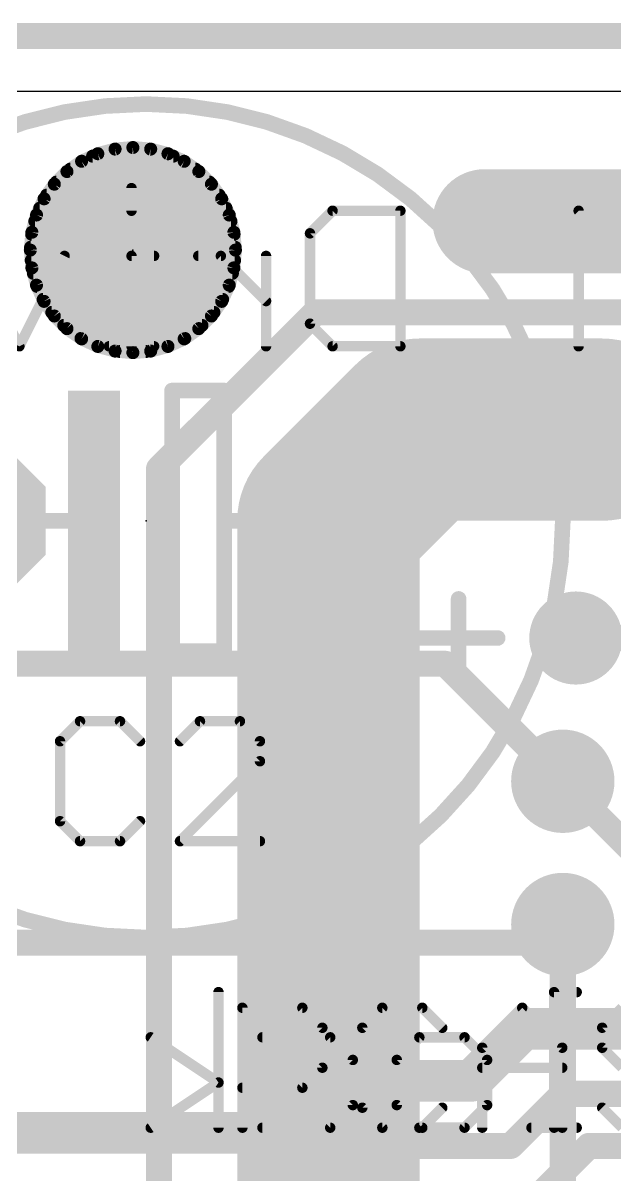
# Model space of a CAD drawing. Extents: x -31.2 to 31.8, y -0.1 to 26.1.
# Drawn here: x -20 to -14.22, y 14.83 to 26.06 of the extents above; entities that cross this region are included whole.
import ezdxf

# ---------------------------------------------------------------- set-up
doc = ezdxf.new("R2010")
doc.units = 0
for name, color, linetype in [('1', 12, 'CONTINUOUS'), ('16', 132, 'CONTINUOUS'), ('17', 110, 'CONTINUOUS'), ('18', 110, 'CONTINUOUS'), ('20', 53, 'CONTINUOUS'), ('21', 40, 'CONTINUOUS'), ('22', 40, 'CONTINUOUS'), ('23', 53, 'CONTINUOUS'), ('41', 12, 'CONTINUOUS'), ('51', 253, 'CONTINUOUS')]:
    doc.layers.add(name, color=color, linetype=linetype)

# ---------------------------------------------------------------- blocks, each defined once
blk = doc.blocks.new('RECT')
blk.add_solid([(-0.5, -0.5), (0.5, -0.5), (-0.5, 0.5), (0.5, 0.5)])
blk = doc.blocks.new('ROUNDP')
at = {"const_width": 0.5}
blk.add_lwpolyline([(0, -0.25, 1), (0, 0.25, 1), (0, -0.25)], format="xyb", dxfattribs=at)
blk = doc.blocks.new('OCTAGONP')
at = {"const_width": 0.5}
blk.add_lwpolyline([(-0.25, -0.1036), (-0.25, 0.1036), (-0.1036, 0.25), (0.1036, 0.25), (0.25, 0.1036), (0.25, -0.1036), (0.1036, -0.25), (-0.1036, -0.25), (-0.25, -0.1036), (-0.25, 0.1036)], dxfattribs=at)
blk = doc.blocks.new('PIE')
at = {"const_width": 0.5}
blk.add_lwpolyline([(0, -0.25, 1), (0, 0.25, 1), (0, -0.25)], format="xyb", dxfattribs=at)
blk = doc.blocks.new('ROUNDV')
at = {"const_width": 0.5}
blk.add_lwpolyline([(0, -0.25, 1), (0, 0.25, 1), (0, -0.25)], format="xyb", dxfattribs=at)

msp = doc.modelspace()

# ---------------------------------------------------------------- linework, layer by layer
at = {"layer": '1'}
for points, const_width in [([(-15.494, 24.13), (-15.493, 24.129)], 1.016), ([(-15.493, 24.129), (-13.687, 24.129)], 1.016), ([(-15.494, 24.13), (-15.465, 23.847)], 0.254), ([(-17.018, 21.209), (-16.129, 22.098)], 1.778), ([(-16.129, 22.098), (-14.351, 22.098)], 1.778), ([(-14.351, 22.098), (-13.818, 22.098)], 0.254), ([(-13.142, 20.066), (-14.605, 20.066)], 0.254), ([(-15.8775, 19.8145), (-24.003, 19.8145)], 0.254), ([(-14.732, 18.669), (-15.8775, 19.8145)], 0.254), ([(-14.732, 17.272), (-14.909, 17.095)], 0.254), ([(-14.909, 17.095), (-22.733, 17.095)], 0.254), ([(-15.621, 15.748), (-15.113, 16.256)], 0.4064), ([(-15.113, 16.256), (-13.843, 16.256)], 0.4064), ([(-17.399, 15.24), (-16.891, 15.748)], 0.4064), ([(-16.891, 15.748), (-15.621, 15.748)], 0.4064), ([(-15.24, 15.113), (-14.732, 15.621)], 0.254), ([(-14.732, 15.621), (-13.462, 15.621)], 0.254), ([(-17.399, 15.24), (-22.81, 15.24)], 0.4064), ([(-17.018, 14.605), (-16.51, 15.113)], 0.254), ([(-16.51, 15.113), (-15.24, 15.113)], 0.254), ([(-14.986, 14.605), (-14.478, 15.113)], 0.254), ([(-14.478, 15.113), (-13.208, 15.113)], 0.254)]:
    msp.add_lwpolyline(points, dxfattribs=dict(at, const_width=const_width))
for points, const_width in [([(-15.3144, 24.3096, 1), (-15.6736, 23.9504)], 0.508), ([(-15.493, 24.383, 1), (-15.493, 23.875)], 0.508), ([(-15.6726, 23.9494, 1), (-15.3134, 24.3086)], 0.508), ([(-15.4308, 24.1365, 1), (-15.5572, 24.1235)], 0.127), ([(-15.5282, 23.8405, 1), (-15.4018, 23.8535)], 0.127), ([(-16.129, 22.5425, 1), (-16.129, 21.6535)], 0.889), ([(-15.8147, 21.7837, 1), (-16.4433, 22.4123)], 0.889), ([(-14.351, 21.6535, 1), (-14.351, 22.5425)], 0.889), ([(-14.351, 22.1615, 1), (-14.351, 22.0345)], 0.127), ([(-17.3323, 21.5233, 1), (-16.7037, 20.8947)], 0.889), ([(-14.605, 20.1295, 1), (-14.605, 20.0025)], 0.127), ([(-15.8326, 19.8594, 1), (-15.9224, 19.7696)], 0.127), ([(-15.8775, 19.751, 1), (-15.8775, 19.878)], 0.127), ([(-14.7769, 18.6241, 1), (-14.6871, 18.7139)], 0.127), ([(-14.6871, 17.2271, 1), (-14.7769, 17.3169)], 0.127), ([(-14.9539, 17.1399, 1), (-14.8641, 17.0501)], 0.127), ([(-14.909, 17.0315, 1), (-14.909, 17.1585)], 0.127), ([(-15.113, 16.3576, 1), (-15.113, 16.1544)], 0.2032), ([(-15.0412, 16.1842, 1), (-15.1848, 16.3278)], 0.2032), ([(-16.891, 15.8496, 1), (-16.891, 15.6464)], 0.2032), ([(-16.8192, 15.6762, 1), (-16.9628, 15.8198)], 0.2032), ([(-15.621, 15.6464, 1), (-15.621, 15.8496)], 0.2032), ([(-15.6928, 15.8198, 1), (-15.5492, 15.6762)], 0.2032), ([(-14.732, 15.6845, 1), (-14.732, 15.5575)], 0.127), ([(-14.6871, 15.5761, 1), (-14.7769, 15.6659)], 0.127), ([(-17.4708, 15.3118, 1), (-17.3272, 15.1682)], 0.2032), ([(-17.399, 15.1384, 1), (-17.399, 15.3416)], 0.2032), ([(-16.51, 15.1765, 1), (-16.51, 15.0495)], 0.127), ([(-16.4651, 15.0681, 1), (-16.5549, 15.1579)], 0.127), ([(-15.2849, 15.1579, 1), (-15.1951, 15.0681)], 0.127), ([(-15.24, 15.0495, 1), (-15.24, 15.1765)], 0.127), ([(-14.478, 15.1765, 1), (-14.478, 15.0495)], 0.127), ([(-14.4331, 15.0681, 1), (-14.5229, 15.1579)], 0.127)]:
    msp.add_lwpolyline(points, format="xyb", dxfattribs=dict(at, const_width=const_width))
at = {"layer": '16'}
for points, const_width in [([(-31.115, 25.936), (31.663, 25.936)], 0.254), ([(-17.145, 23.241), (-18.669, 21.717)], 0.254), ([(-12.954, 23.241), (-17.145, 23.241)], 0.254), ([(-17.018, 11.43), (-17.018, 21.209)], 1.778), ([(-18.669, 21.717), (-18.669, 13.97)], 0.254), ([(-13.843, 17.78), (-14.732, 18.669)], 0.254), ([(-14.732, 13.716), (-14.732, 17.272)], 0.254)]:
    msp.add_lwpolyline(points, dxfattribs=dict(at, const_width=const_width))
for points, const_width in [([(-17.145, 23.3045, 1), (-17.145, 23.1775)], 0.127), ([(-17.1001, 23.1961, 1), (-17.1899, 23.2859)], 0.127), ([(-16.5735, 21.209, 1), (-17.4625, 21.209)], 0.889), ([(-18.6055, 21.717, 1), (-18.7325, 21.717)], 0.127), ([(-18.7139, 21.7619, 1), (-18.6241, 21.6721)], 0.127), ([(-14.6871, 18.7139, 1), (-14.7769, 18.6241)], 0.127), ([(-14.6685, 17.272, 1), (-14.7955, 17.272)], 0.127)]:
    msp.add_lwpolyline(points, format="xyb", dxfattribs=dict(at, const_width=const_width))
at = {"layer": '20'}
msp.add_line((-27.94, 25.4), (27.94, 25.4), dxfattribs=at)
at = {"layer": '21'}
for points, const_width in [([(-18.796, 17.145, 1), (-18.796, 25.273, 1), (-18.796, 17.145)], 0.1524), ([(-15.7099, 20.447, 1), (-15.7861, 20.447)], 0.0762), ([(-16.129, 20.1041, 1), (-16.129, 20.0279)], 0.0762), ([(-15.367, 20.0279, 1), (-15.367, 20.1041)], 0.0762), ([(-15.7861, 19.685, 1), (-15.7099, 19.685)], 0.0762), ([(-19.4393, 19.2796, 1), (-19.4393, 19.2288)], 0.0508), ([(-19.4213, 19.2362, 1), (-19.4573, 19.2722)], 0.0508), ([(-19.0315, 19.2722, 1), (-19.0675, 19.2362)], 0.0508), ([(-19.0495, 19.2288, 1), (-19.0495, 19.2796)], 0.0508), ([(-18.2699, 19.2796, 1), (-18.2699, 19.2288)], 0.0508), ([(-18.2519, 19.2362, 1), (-18.2879, 19.2722)], 0.0508), ([(-17.8621, 19.2722, 1), (-17.8981, 19.2362)], 0.0508), ([(-17.8801, 19.2288, 1), (-17.8801, 19.2796)], 0.0508), ([(-19.6522, 19.0773, 1), (-19.6162, 19.0413)], 0.0508), ([(-19.6088, 19.0593, 1), (-19.6596, 19.0593)], 0.0508), ([(-18.8726, 19.0413, 1), (-18.8366, 19.0773)], 0.0508), ([(-18.4828, 19.0773, 1), (-18.4468, 19.0413)], 0.0508), ([(-17.6598, 19.0593, 1), (-17.7106, 19.0593)], 0.0508), ([(-17.7032, 19.0413, 1), (-17.6672, 19.0773)], 0.0508), ([(-17.7106, 18.8644, 1), (-17.6598, 18.8644)], 0.0508), ([(-17.6672, 18.8464, 1), (-17.7032, 18.8824)], 0.0508), ([(-19.6162, 18.2977, 1), (-19.6522, 18.2617)], 0.0508), ([(-18.8366, 18.2617, 1), (-18.8726, 18.2977)], 0.0508), ([(-19.6596, 18.2797, 1), (-19.6088, 18.2797)], 0.0508), ([(-19.4393, 18.1102, 1), (-19.4393, 18.0594)], 0.0508), ([(-19.4573, 18.0668, 1), (-19.4213, 18.1028)], 0.0508), ([(-19.0675, 18.1028, 1), (-19.0315, 18.0668)], 0.0508), ([(-19.0495, 18.0594, 1), (-19.0495, 18.1102)], 0.0508), ([(-18.4828, 18.1028, 1), (-18.4468, 18.0668)], 0.0508), ([(-18.4648, 18.1102, 1), (-18.4648, 18.0594)], 0.0508), ([(-17.6852, 18.0594, 1), (-17.6852, 18.1102)], 0.0508), ([(-17.8308, 16.4602, 1), (-17.8816, 16.4602)], 0.0508), ([(-17.8562, 16.4856, 1), (-17.8562, 16.4348)], 0.0508), ([(-17.2535, 16.4782, 1), (-17.2895, 16.4422)], 0.0508), ([(-17.2715, 16.4348, 1), (-17.2715, 16.4856)], 0.0508), ([(-16.4919, 16.4856, 1), (-16.4919, 16.4348)], 0.0508), ([(-16.4739, 16.4422, 1), (-16.5099, 16.4782)], 0.0508), ([(-16.0841, 16.4782, 1), (-16.1201, 16.4422)], 0.0508), ([(-16.1021, 16.4348, 1), (-16.1021, 16.4856)], 0.0508), ([(-15.1096, 16.4782, 1), (-15.1456, 16.4422)], 0.0508), ([(-15.1096, 16.4422, 1), (-15.1456, 16.4782)], 0.0508), ([(-17.0512, 16.2653, 1), (-17.102, 16.2653)], 0.0508), ([(-17.0946, 16.2473, 1), (-17.0586, 16.2833)], 0.0508), ([(-16.7048, 16.2833, 1), (-16.6688, 16.2473)], 0.0508), ([(-16.6614, 16.2653, 1), (-16.7122, 16.2653)], 0.0508), ([(-15.9252, 16.2473, 1), (-15.8892, 16.2833)], 0.0508), ([(-14.366, 16.2833, 1), (-14.33, 16.2473)], 0.0508), ([(-14.3226, 16.2653, 1), (-14.3734, 16.2653)], 0.0508), ([(-15.5354, 16.0884, 1), (-15.4994, 16.0524)], 0.0508), ([(-15.492, 16.0704, 1), (-15.5428, 16.0704)], 0.0508), ([(-14.7124, 16.0704, 1), (-14.7632, 16.0704)], 0.0508), ([(-14.7558, 16.0524, 1), (-14.7198, 16.0884)], 0.0508), ([(-14.33, 16.0884, 1), (-14.366, 16.0524)], 0.0508), ([(-14.3734, 16.0704, 1), (-14.3226, 16.0704)], 0.0508), ([(-17.102, 15.8755, 1), (-17.0512, 15.8755)], 0.0508), ([(-17.0586, 15.8575, 1), (-17.0946, 15.8935)], 0.0508), ([(-15.5174, 15.9009, 1), (-15.5174, 15.8501)], 0.0508), ([(-14.7378, 15.8501, 1), (-14.7378, 15.9009)], 0.0508), ([(-17.8562, 15.706, 1), (-17.8562, 15.6552)], 0.0508), ([(-17.2715, 15.6552, 1), (-17.2715, 15.706)], 0.0508), ([(-17.2895, 15.6986, 1), (-17.2535, 15.6626)], 0.0508), ([(-16.6688, 15.5037, 1), (-16.7048, 15.4677)], 0.0508), ([(-16.7122, 15.4857, 1), (-16.6614, 15.4857)], 0.0508), ([(-15.8892, 15.4677, 1), (-15.9252, 15.5037)], 0.0508), ([(-14.33, 15.5037, 1), (-14.366, 15.4677)], 0.0508), ([(-17.8816, 15.2908, 1), (-17.8308, 15.2908)], 0.0508), ([(-16.4919, 15.3162, 1), (-16.4919, 15.2654)], 0.0508), ([(-16.5099, 15.2728, 1), (-16.4739, 15.3088)], 0.0508), ([(-16.1201, 15.3088, 1), (-16.0841, 15.2728)], 0.0508), ([(-16.1021, 15.2654, 1), (-16.1021, 15.3162)], 0.0508), ([(-15.5428, 15.2908, 1), (-15.492, 15.2908)], 0.0508), ([(-14.7632, 15.2908, 1), (-14.7124, 15.2908)], 0.0508)]:
    msp.add_lwpolyline(points, format="xyb", dxfattribs=dict(at, const_width=const_width))
for points, const_width in [([(-15.748, 20.447), (-15.748, 19.685)], 0.1524), ([(-15.367, 20.066), (-16.129, 20.066)], 0.1524), ([(-19.4393, 19.2542), (-19.6342, 19.0593)], 0.1016), ([(-19.0495, 19.2542), (-19.4393, 19.2542)], 0.1016), ([(-18.8546, 19.0593), (-19.0495, 19.2542)], 0.1016), ([(-18.2699, 19.2542), (-18.4648, 19.0593)], 0.1016), ([(-17.8801, 19.2542), (-18.2699, 19.2542)], 0.1016), ([(-17.6852, 19.0593), (-17.8801, 19.2542)], 0.1016), ([(-19.6342, 19.0593), (-19.6342, 18.2797)], 0.1016), ([(-17.6852, 18.8644), (-17.6852, 19.0593)], 0.1016), ([(-18.4648, 18.0848), (-17.6852, 18.8644)], 0.1016), ([(-19.6342, 18.2797), (-19.4393, 18.0848)], 0.1016), ([(-19.0495, 18.0848), (-18.8546, 18.2797)], 0.1016), ([(-19.4393, 18.0848), (-19.0495, 18.0848)], 0.1016), ([(-17.6852, 18.0848), (-18.4648, 18.0848)], 0.1016), ([(-17.8562, 15.2908), (-17.8562, 16.4602)], 0.1016), ([(-17.8562, 16.4602), (-17.2715, 16.4602)], 0.1016), ([(-17.2715, 16.4602), (-17.0766, 16.2653)], 0.1016), ([(-16.4919, 16.4602), (-16.6868, 16.2653)], 0.1016), ([(-16.1021, 16.4602), (-16.4919, 16.4602)], 0.1016), ([(-15.9072, 16.2653), (-16.1021, 16.4602)], 0.1016), ([(-15.5174, 16.0704), (-15.1276, 16.4602)], 0.1016), ([(-15.1276, 16.4602), (-14.7378, 16.0704)], 0.1016), ([(-14.1531, 16.4602), (-14.348, 16.2653)], 0.1016), ([(-17.0766, 16.2653), (-17.0766, 15.8755)], 0.1016), ([(-16.6868, 16.2653), (-16.6868, 15.4857)], 0.1016), ([(-14.348, 16.2653), (-14.348, 16.0704)], 0.1016), ([(-15.5174, 15.2908), (-15.5174, 16.0704)], 0.1016), ([(-14.7378, 16.0704), (-14.7378, 15.2908)], 0.1016), ([(-14.348, 16.0704), (-14.1531, 15.8755)], 0.1016), ([(-17.0766, 15.8755), (-17.2715, 15.6806)], 0.1016), ([(-15.5174, 15.8755), (-14.7378, 15.8755)], 0.1016), ([(-17.2715, 15.6806), (-17.8562, 15.6806)], 0.1016), ([(-16.6868, 15.4857), (-16.4919, 15.2908)], 0.1016), ([(-16.1021, 15.2908), (-15.9072, 15.4857)], 0.1016), ([(-14.348, 15.4857), (-14.1531, 15.2908)], 0.1016), ([(-16.4919, 15.2908), (-16.1021, 15.2908)], 0.1016)]:
    msp.add_lwpolyline(points, dxfattribs=dict(at, const_width=const_width))
at = {"layer": '22', "const_width": 0.1016}
for points in [[(-18.9373, 24.4531), (-18.9373, 24.2327)], [(-17.1971, 24.0124), (-16.9768, 24.2327)], [(-16.9768, 24.2327), (-16.3158, 24.2327)], [(-16.3158, 24.2327), (-16.3158, 22.9108)], [(-14.137, 23.7921), (-14.5777, 24.2327)], [(-14.5777, 24.2327), (-14.5777, 22.9108)], [(-17.1971, 23.1311), (-17.1971, 24.0124)], [(-20.0308, 22.9108), (-20.4714, 23.7921)], [(-19.5901, 23.7921), (-20.0308, 22.9108)], [(-18.717, 23.7921), (-18.9373, 23.7921)], [(-18.9373, 23.7921), (-18.9373, 22.9108)], [(-18.0662, 23.7921), (-18.2865, 23.7921)], [(-17.6256, 23.3514), (-18.0662, 23.7921)], [(-17.6256, 22.9108), (-17.6256, 23.7921)], [(-16.9768, 22.9108), (-17.1971, 23.1311)], [(-18.717, 22.9108), (-19.1576, 22.9108)], [(-16.3158, 22.9108), (-16.9768, 22.9108)], [(-18.0892, 15.2908), (-18.0892, 16.6127)], [(-14.5966, 16.6127), (-14.8169, 16.6127)], [(-14.8169, 16.6127), (-14.8169, 15.2908)], [(-18.0892, 15.7314), (-18.7502, 16.1721)], [(-17.6608, 16.1721), (-16.9998, 16.1721)], [(-16.9998, 16.1721), (-16.7795, 15.9518)], [(-16.351, 15.9518), (-16.1307, 16.1721)], [(-16.1307, 16.1721), (-15.6901, 16.1721)], [(-15.6901, 16.1721), (-15.4698, 15.9518)], [(-16.7795, 15.9518), (-16.7795, 15.5111)], [(-16.351, 15.5111), (-16.351, 15.9518)], [(-15.4698, 15.9518), (-15.4698, 15.5111)], [(-18.7502, 15.2908), (-18.0892, 15.7314)], [(-16.7795, 15.5111), (-16.9998, 15.2908)], [(-16.1307, 15.2908), (-16.351, 15.5111)], [(-15.4698, 15.5111), (-15.6901, 15.2908)], [(-16.9998, 15.2908), (-17.6608, 15.2908)], [(-15.6901, 15.2908), (-16.1307, 15.2908)], [(-14.5966, 15.2908), (-15.0373, 15.2908)]]:
    msp.add_lwpolyline(points, dxfattribs=at)
at = {"layer": '22', "const_width": 0.0508}
for points in [[(-18.9119, 24.4531, 1), (-18.9627, 24.4531)], [(-16.9768, 24.2581, 1), (-16.9768, 24.2073)], [(-16.9588, 24.2148, 1), (-16.9947, 24.2507)], [(-16.2904, 24.2327, 1), (-16.3412, 24.2327)], [(-16.3158, 24.2073, 1), (-16.3158, 24.2581)], [(-14.5523, 24.2327, 1), (-14.6031, 24.2327)], [(-14.5597, 24.2507, 1), (-14.5956, 24.2148)], [(-18.9627, 24.2327, 1), (-18.9119, 24.2327)], [(-17.2151, 24.0304, 1), (-17.1791, 23.9944)], [(-17.1717, 24.0124, 1), (-17.2225, 24.0124)], [(-19.5674, 23.7807, 1), (-19.6129, 23.8034)], [(-18.9373, 23.8175, 1), (-18.9373, 23.7667)], [(-18.9119, 23.7921, 1), (-18.9627, 23.7921)], [(-18.717, 23.7667, 1), (-18.717, 23.8175)], [(-18.2865, 23.8175, 1), (-18.2865, 23.7667)], [(-18.0482, 23.81, 1), (-18.0842, 23.7741)], [(-18.0662, 23.7667, 1), (-18.0662, 23.8175)], [(-17.6001, 23.7921, 1), (-17.651, 23.7921)], [(-17.6435, 23.3335, 1), (-17.6076, 23.3694)], [(-17.1791, 23.1491, 1), (-17.2151, 23.1132)], [(-17.2225, 23.1311, 1), (-17.1717, 23.1311)], [(-20.0535, 22.9222, 1), (-20.0081, 22.8994)], [(-20.0535, 22.8994, 1), (-20.0081, 22.9222)], [(-19.1576, 22.9362, 1), (-19.1576, 22.8854)], [(-18.9627, 22.9108, 1), (-18.9119, 22.9108)], [(-18.717, 22.8854, 1), (-18.717, 22.9362)], [(-17.651, 22.9108, 1), (-17.6001, 22.9108)], [(-16.9768, 22.9362, 1), (-16.9768, 22.8854)], [(-16.9947, 22.8928, 1), (-16.9588, 22.9288)], [(-16.3412, 22.9108, 1), (-16.2904, 22.9108)], [(-16.3158, 22.8854, 1), (-16.3158, 22.9362)], [(-14.6031, 22.9108, 1), (-14.5523, 22.9108)], [(-18.0638, 16.6127, 1), (-18.1146, 16.6127)], [(-14.8169, 16.6381, 1), (-14.8169, 16.5873)], [(-14.7915, 16.6127, 1), (-14.8423, 16.6127)], [(-14.5966, 16.5873, 1), (-14.5966, 16.6381)], [(-18.7361, 16.1932, 1), (-18.7643, 16.151)], [(-17.6608, 16.1975, 1), (-17.6608, 16.1467)], [(-16.9818, 16.19, 1), (-17.0178, 16.1541)], [(-16.9998, 16.1467, 1), (-16.9998, 16.1975)], [(-16.1307, 16.1975, 1), (-16.1307, 16.1467)], [(-16.1128, 16.1541, 1), (-16.1487, 16.19)], [(-15.6721, 16.19, 1), (-15.708, 16.1541)], [(-15.6901, 16.1467, 1), (-15.6901, 16.1975)], [(-16.7541, 15.9518, 1), (-16.8049, 15.9518)], [(-16.7974, 15.9338, 1), (-16.7615, 15.9697)], [(-16.3256, 15.9518, 1), (-16.3764, 15.9518)], [(-16.369, 15.9697, 1), (-16.3331, 15.9338)], [(-15.4444, 15.9518, 1), (-15.4952, 15.9518)], [(-15.4877, 15.9338, 1), (-15.4518, 15.9697)], [(-18.0751, 15.7103, 1), (-18.1033, 15.7526)], [(-18.1033, 15.7103, 1), (-18.0751, 15.7526)], [(-16.8049, 15.5111, 1), (-16.7541, 15.5111)], [(-16.7615, 15.4932, 1), (-16.7974, 15.5291)], [(-16.3331, 15.5291, 1), (-16.369, 15.4932)], [(-16.3764, 15.5111, 1), (-16.3256, 15.5111)], [(-15.4952, 15.5111, 1), (-15.4444, 15.5111)], [(-15.4518, 15.4932, 1), (-15.4877, 15.5291)], [(-18.7643, 15.3119, 1), (-18.7361, 15.2697)], [(-18.1146, 15.2908, 1), (-18.0638, 15.2908)], [(-17.6608, 15.3162, 1), (-17.6608, 15.2654)], [(-17.0178, 15.3088, 1), (-16.9818, 15.2728)], [(-16.9998, 15.2654, 1), (-16.9998, 15.3162)], [(-16.1307, 15.3162, 1), (-16.1307, 15.2654)], [(-16.1487, 15.2728, 1), (-16.1128, 15.3088)], [(-15.708, 15.3088, 1), (-15.6721, 15.2728)], [(-15.6901, 15.2654, 1), (-15.6901, 15.3162)], [(-15.0373, 15.3162, 1), (-15.0373, 15.2654)], [(-14.8423, 15.2908, 1), (-14.7915, 15.2908)], [(-14.5966, 15.2654, 1), (-14.5966, 15.3162)]]:
    msp.add_lwpolyline(points, format="xyb", dxfattribs=at)
at = {"layer": '23'}
for p in [(-18.924, 23.849), (-18.796, 21.209)]:
    msp.add_point(p, dxfattribs=at)
at = {"layer": '41', "const_width": 0.127}
for points in [[(-19.266, 24.7887), (-19.424, 24.715)], [(-19.3168, 24.765), (-18.5312, 24.765)], [(-19.0976, 24.8338), (-19.266, 24.7887)], [(-18.924, 24.849), (-19.0976, 24.8338)], [(-18.7504, 24.8338), (-18.924, 24.849)], [(-18.582, 24.7887), (-18.7504, 24.8338)], [(-18.424, 24.715), (-18.582, 24.7887)], [(-19.424, 24.715), (-19.5668, 24.615)], [(-18.2812, 24.615), (-18.424, 24.715)], [(-19.5668, 24.615), (-19.69, 24.4918)], [(-19.534, 24.638), (-18.314, 24.638)], [(-18.158, 24.4918), (-18.2812, 24.615)], [(-19.69, 24.4918), (-19.79, 24.349)], [(-19.6708, 24.511), (-18.1772, 24.511)], [(-18.058, 24.349), (-18.158, 24.4918)], [(-19.79, 24.349), (-19.8637, 24.191)], [(-19.7655, 24.384), (-18.0825, 24.384)], [(-17.9843, 24.191), (-18.058, 24.349)], [(-19.8329, 24.257), (-18.0151, 24.257)], [(-19.8637, 24.191), (-19.9088, 24.0226)], [(-19.88, 24.13), (-17.968, 24.13)], [(-17.9392, 24.0226), (-17.9843, 24.191)], [(-19.9088, 24.0226), (-19.924, 23.849)], [(-19.9105, 24.003), (-17.9375, 24.003)], [(-17.924, 23.849), (-17.9392, 24.0226)], [(-19.9216, 23.876), (-17.9264, 23.876)], [(-19.924, 23.849), (-19.9088, 23.6754)], [(-17.9392, 23.6754), (-17.924, 23.849)], [(-19.9153, 23.749), (-17.9328, 23.749)], [(-19.9088, 23.6754), (-19.8637, 23.507)], [(-17.9843, 23.507), (-17.9392, 23.6754)], [(-19.8945, 23.622), (-17.9535, 23.622)], [(-19.8637, 23.507), (-19.79, 23.349)], [(-19.8581, 23.495), (-17.9899, 23.495)], [(-18.058, 23.349), (-17.9843, 23.507)], [(-19.7989, 23.368), (-18.0491, 23.368)], [(-19.79, 23.349), (-19.69, 23.2062)], [(-18.158, 23.2062), (-18.058, 23.349)], [(-19.7144, 23.241), (-18.1336, 23.241)], [(-19.69, 23.2062), (-19.5668, 23.083)], [(-18.2812, 23.083), (-18.158, 23.2062)], [(-19.5978, 23.114), (-18.2502, 23.114)], [(-19.5668, 23.083), (-19.424, 22.983)], [(-18.424, 22.983), (-18.2812, 23.083)], [(-19.4298, 22.987), (-18.4183, 22.987)], [(-19.424, 22.983), (-19.266, 22.9093)], [(-18.582, 22.9093), (-18.424, 22.983)], [(-19.266, 22.9093), (-19.0976, 22.8642)], [(-19.0976, 22.8642), (-18.924, 22.849)], [(-19.0497, 22.86), (-18.7983, 22.86)], [(-18.924, 22.849), (-18.7504, 22.8642)], [(-18.7504, 22.8642), (-18.582, 22.9093)]]:
    msp.add_lwpolyline(points, dxfattribs=at)
at = {"layer": '41', "const_width": 0.0635}
for points in [[(-19.3168, 24.7967, 1), (-19.3168, 24.7333)], [(-19.2742, 24.8194, 1), (-19.2578, 24.758)], [(-19.2526, 24.7599, 1), (-19.2794, 24.8175)], [(-19.1004, 24.8654, 1), (-19.0949, 24.8022)], [(-19.0894, 24.8031, 1), (-19.1059, 24.8645)], [(-18.9212, 24.8806, 1), (-18.9268, 24.8174)], [(-18.9212, 24.8174, 1), (-18.9268, 24.8806)], [(-18.7421, 24.8645, 1), (-18.7586, 24.8031)], [(-18.7531, 24.8022, 1), (-18.7476, 24.8654)], [(-18.5686, 24.8175, 1), (-18.5954, 24.7599)], [(-18.5902, 24.758, 1), (-18.5738, 24.8194)], [(-18.5312, 24.7333, 1), (-18.5312, 24.7967)], [(-19.4374, 24.7438, 1), (-19.4106, 24.6862)], [(-19.4058, 24.689, 1), (-19.4422, 24.741)], [(-18.4058, 24.741, 1), (-18.4422, 24.689)], [(-18.4374, 24.6862, 1), (-18.4106, 24.7438)], [(-19.585, 24.6411, 1), (-19.5486, 24.589)], [(-19.5443, 24.5926, 1), (-19.5892, 24.6375)], [(-19.534, 24.6698, 1), (-19.534, 24.6063)], [(-18.314, 24.6063, 1), (-18.314, 24.6698)], [(-18.2588, 24.6375, 1), (-18.3037, 24.5926)], [(-18.2994, 24.589, 1), (-18.263, 24.6411)], [(-19.7125, 24.5142, 1), (-19.6676, 24.4693)], [(-19.664, 24.4736, 1), (-19.7161, 24.51)], [(-19.6708, 24.5428, 1), (-19.6708, 24.4793)], [(-18.1319, 24.51, 1), (-18.184, 24.4736)], [(-18.1804, 24.4693, 1), (-18.1355, 24.5142)], [(-18.1772, 24.4793, 1), (-18.1772, 24.5428)], [(-19.816, 24.3672, 1), (-19.764, 24.3308)], [(-19.7612, 24.3356, 1), (-19.8188, 24.3624)], [(-19.7655, 24.4157, 1), (-19.7655, 24.3523)], [(-18.0292, 24.3624, 1), (-18.0868, 24.3356)], [(-18.084, 24.3308, 1), (-18.032, 24.3672)], [(-18.0825, 24.3523, 1), (-18.0825, 24.4157)], [(-19.8329, 24.2888, 1), (-19.8329, 24.2253)], [(-18.0151, 24.2253, 1), (-18.0151, 24.2888)], [(-19.88, 24.1618, 1), (-19.88, 24.0983)], [(-19.8925, 24.2044, 1), (-19.8349, 24.1776)], [(-19.833, 24.1828, 1), (-19.8944, 24.1992)], [(-17.9536, 24.1992, 1), (-18.015, 24.1828)], [(-18.0131, 24.1776, 1), (-17.9555, 24.2044)], [(-17.968, 24.0983, 1), (-17.968, 24.1618)], [(-19.9105, 24.0347, 1), (-19.9105, 23.9713)], [(-19.9395, 24.0309, 1), (-19.8781, 24.0144)], [(-19.8772, 24.0199, 1), (-19.9404, 24.0254)], [(-17.9076, 24.0254, 1), (-17.9708, 24.0199)], [(-17.9699, 24.0144, 1), (-17.9085, 24.0309)], [(-17.9375, 23.9713, 1), (-17.9375, 24.0347)], [(-19.9216, 23.9078, 1), (-19.9216, 23.8443)], [(-17.9264, 23.8443, 1), (-17.9264, 23.9078)], [(-19.8924, 23.8518, 1), (-19.9556, 23.8462)], [(-19.9556, 23.8518, 1), (-19.8924, 23.8462)], [(-17.8924, 23.8462, 1), (-17.9556, 23.8518)], [(-17.9556, 23.8462, 1), (-17.8924, 23.8518)], [(-19.9153, 23.7808, 1), (-19.9153, 23.7173)], [(-19.8781, 23.6836, 1), (-19.9395, 23.6671)], [(-19.9404, 23.6726, 1), (-19.8772, 23.6781)], [(-17.9708, 23.6781, 1), (-17.9076, 23.6726)], [(-17.9085, 23.6671, 1), (-17.9699, 23.6836)], [(-17.9328, 23.7173, 1), (-17.9328, 23.7808)], [(-19.8945, 23.6537, 1), (-19.8945, 23.5903)], [(-17.9535, 23.5903, 1), (-17.9535, 23.6537)], [(-19.8349, 23.5204, 1), (-19.8925, 23.4936)], [(-19.8944, 23.4988, 1), (-19.833, 23.5152)], [(-19.8581, 23.5267, 1), (-19.8581, 23.4633)], [(-18.015, 23.5152, 1), (-17.9536, 23.4988)], [(-17.9555, 23.4936, 1), (-18.0131, 23.5204)], [(-17.9899, 23.4633, 1), (-17.9899, 23.5267)], [(-19.7989, 23.3998, 1), (-19.7989, 23.3363)], [(-19.764, 23.3672, 1), (-19.816, 23.3308)], [(-19.8188, 23.3356, 1), (-19.7612, 23.3624)], [(-18.0868, 23.3624, 1), (-18.0292, 23.3356)], [(-18.032, 23.3308, 1), (-18.084, 23.3672)], [(-18.0491, 23.3363, 1), (-18.0491, 23.3998)], [(-19.7144, 23.2727, 1), (-19.7144, 23.2093)], [(-19.6676, 23.2287, 1), (-19.7125, 23.1838)], [(-19.7161, 23.188, 1), (-19.664, 23.2244)], [(-18.184, 23.2244, 1), (-18.1319, 23.188)], [(-18.1355, 23.1838, 1), (-18.1804, 23.2287)], [(-18.1336, 23.2093, 1), (-18.1336, 23.2727)], [(-19.5978, 23.1457, 1), (-19.5978, 23.0823)], [(-19.5486, 23.109, 1), (-19.585, 23.0569)], [(-18.263, 23.0569, 1), (-18.2994, 23.109)], [(-18.2502, 23.0823, 1), (-18.2502, 23.1457)], [(-19.5892, 23.0605, 1), (-19.5443, 23.1054)], [(-19.4298, 23.0188, 1), (-19.4298, 22.9553)], [(-19.4106, 23.0118, 1), (-19.4374, 22.9542)], [(-19.4422, 22.957, 1), (-19.4058, 23.009)], [(-18.4422, 23.009, 1), (-18.4058, 22.957)], [(-18.4106, 22.9542, 1), (-18.4374, 23.0118)], [(-18.4183, 22.9553, 1), (-18.4183, 23.0188)], [(-18.3037, 23.1054, 1), (-18.2588, 23.0605)], [(-19.2578, 22.94, 1), (-19.2742, 22.8786)], [(-19.2794, 22.8805, 1), (-19.2526, 22.9381)], [(-19.0949, 22.8958, 1), (-19.1004, 22.8326)], [(-19.1059, 22.8335, 1), (-19.0894, 22.8949)], [(-19.0497, 22.8917, 1), (-19.0497, 22.8283)], [(-18.7983, 22.8283, 1), (-18.7983, 22.8917)], [(-18.7586, 22.8949, 1), (-18.7421, 22.8335)], [(-18.7476, 22.8326, 1), (-18.7531, 22.8958)], [(-18.5954, 22.9381, 1), (-18.5686, 22.8805)], [(-18.5738, 22.8786, 1), (-18.5902, 22.94)], [(-18.9268, 22.8806, 1), (-18.9212, 22.8174)], [(-18.9268, 22.8174, 1), (-18.9212, 22.8806)]]:
    msp.add_lwpolyline(points, format="xyb", dxfattribs=at)
at = {"layer": '51', "const_width": 0.1524}
for points in [[(-18.034, 22.479), (-18.542, 22.479)], [(-18.542, 22.479), (-18.542, 19.939)], [(-18.034, 21.209), (-18.034, 22.479)], [(-19.431, 21.209), (-20.447, 21.209)], [(-17.145, 21.209), (-18.034, 21.209)], [(-18.034, 19.939), (-18.034, 21.209)], [(-18.542, 19.939), (-18.034, 19.939)]]:
    msp.add_lwpolyline(points, dxfattribs=at)
at = {"layer": '51', "const_width": 0.0762}
for points in [[(-18.542, 22.5171, 1), (-18.542, 22.4409)], [(-18.5039, 22.479, 1), (-18.5801, 22.479)], [(-17.9959, 22.479, 1), (-18.0721, 22.479)], [(-18.034, 22.4409, 1), (-18.034, 22.5171)], [(-19.431, 21.1709, 1), (-19.431, 21.2471)], [(-18.034, 21.2471, 1), (-18.034, 21.1709)], [(-17.9959, 21.209, 1), (-18.0721, 21.209)], [(-18.0721, 21.209, 1), (-17.9959, 21.209)], [(-17.145, 21.1709, 1), (-17.145, 21.2471)], [(-18.542, 19.9771, 1), (-18.542, 19.9009)], [(-18.034, 19.9009, 1), (-18.034, 19.9771)], [(-18.5801, 19.939, 1), (-18.5039, 19.939)], [(-18.0721, 19.939, 1), (-17.9959, 19.939)]]:
    msp.add_lwpolyline(points, format="xyb", dxfattribs=at)

# ---------------------------------------------------------------- block references
at = {"layer": '1', "yscale": 1.27, "rotation": 270}
for p in [(-13.687, 24.129), (-13.687, 22.229)]:
    msp.add_blockref('RECT', p, dxfattribs=at)
at = {"layer": '1'}
msp.add_blockref('PIE', (-18.924, 23.849), dxfattribs=at)
at = {"layer": '17', "xscale": 1.6002, "yscale": 1.6002, "rotation": 180}
for name, p in [('OCTAGONP', (-20.574, 21.209)), ('OCTAGONP', (-20.574, 21.209)), ('ROUNDP', (-17.018, 21.209)), ('ROUNDP', (-17.018, 21.209))]:
    msp.add_blockref(name, p, dxfattribs=at)
at = {"layer": '18'}
for p, xscale, yscale in [((-15.494, 24.13), 0.908, 0.908), ((-15.494, 24.13), 0.908, 0.908), ((-14.605, 20.066), 0.908, 0.908), ((-14.605, 20.066), 0.908, 0.908), ((-14.732, 18.669), 1.008, 1.008), ((-14.732, 18.669), 1.008, 1.008), ((-14.732, 17.272), 1.008, 1.008), ((-14.732, 17.272), 1.008, 1.008)]:
    msp.add_blockref('ROUNDV', p, dxfattribs=dict(at, xscale=xscale, yscale=yscale))
at = {"layer": '51', "xscale": 0.508, "yscale": 2.54, "rotation": 180}
msp.add_blockref('RECT', (-19.304, 21.209), dxfattribs=at)

doc.saveas('drawing.dxf')
